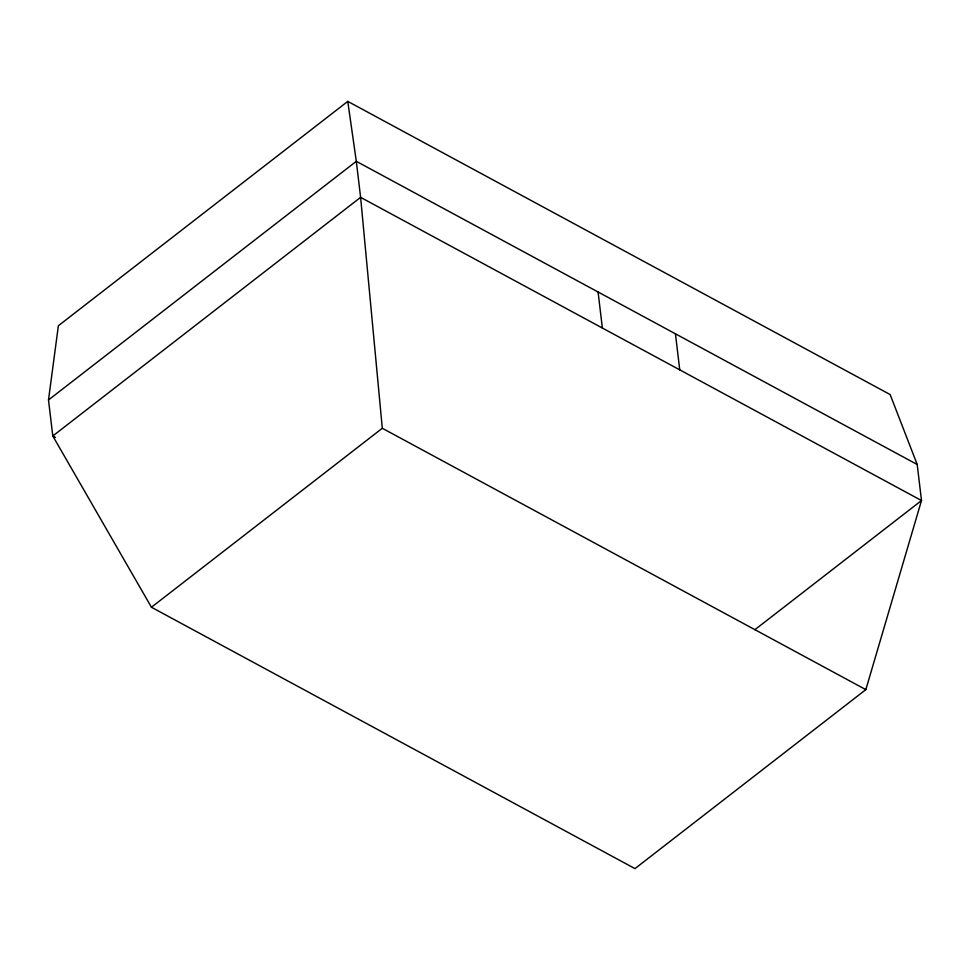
<?xml version="1.0" encoding="UTF-8"?>
<svg xmlns="http://www.w3.org/2000/svg" width="970" height="970" viewBox="0 0 970 970"><rect width="100%" height="100%" fill="white"/><g stroke="black" fill="none" stroke-linecap="round" stroke-linejoin="round"><path stroke-width="1.45" d="M48.5 399.955L58.37 325.75L347.769 101.389L890.145 394.56L917.208 464.497L921.5 500.532L865.834 689.634L634.974 868.611L151.441 607.244L52.792 435.991L48.5 399.955L356.305 161.311L347.769 101.389M151.441 607.244L382.301 428.267L360.61 197.346L356.305 161.311L917.208 464.497M754.939 629.663L921.5 500.532L360.61 197.346L52.792 435.991L55.435 437.409M382.301 428.267L865.834 689.634M675.435 333.813L679.74 369.849M598.078 291.994L602.37 328.03"/></g></svg>
